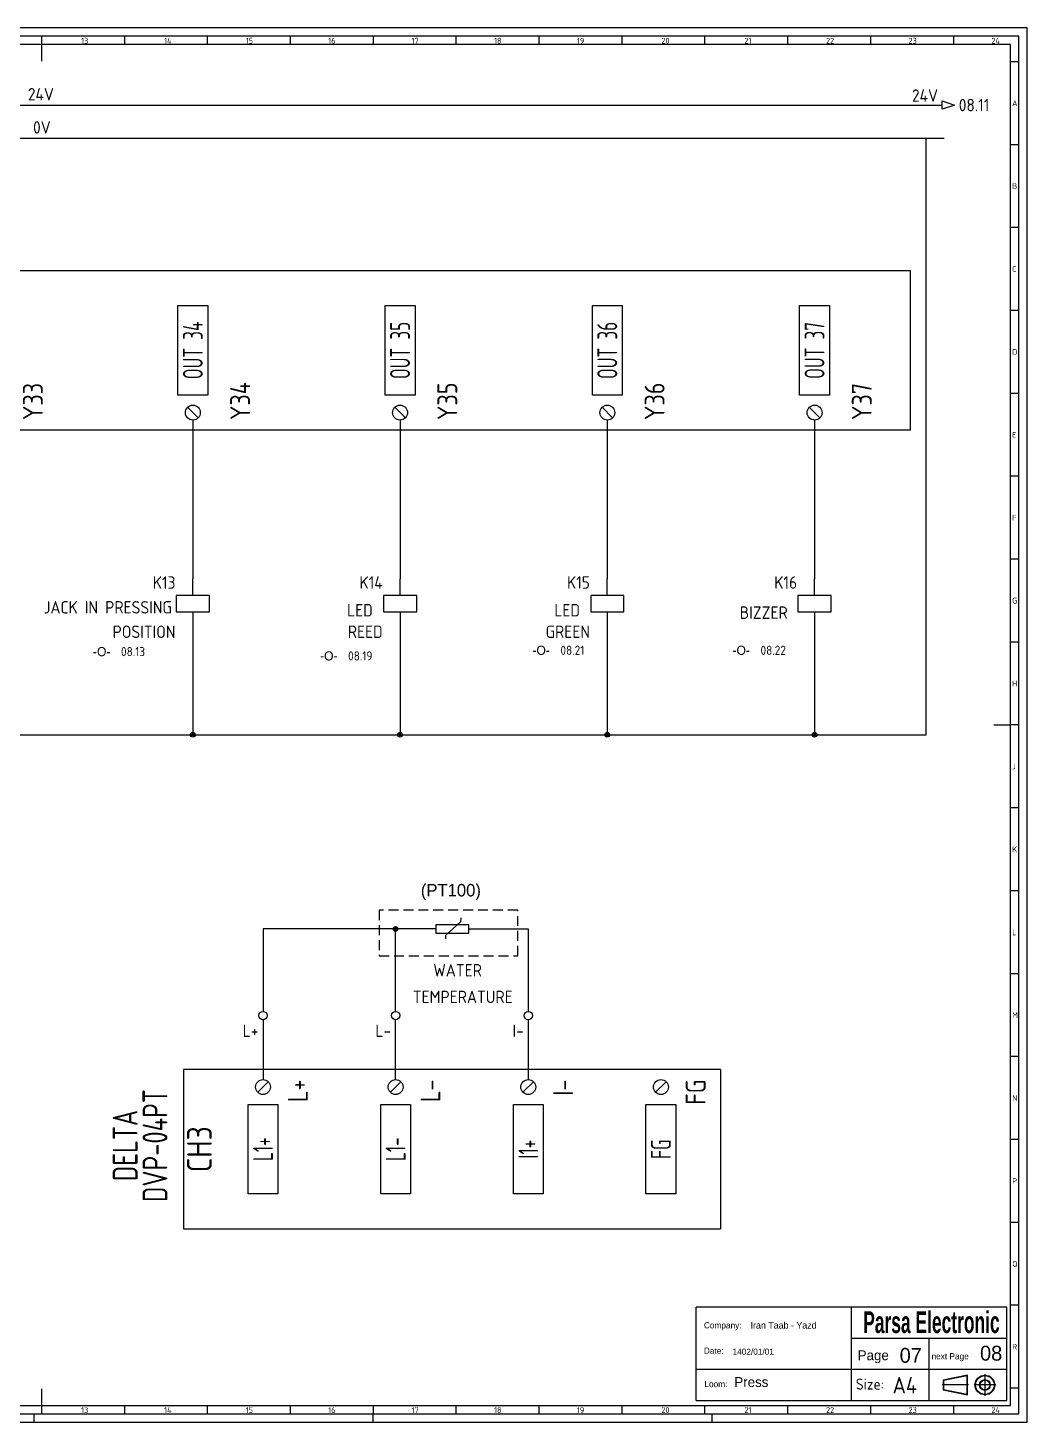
# Model space of a CAD drawing. Header units: millimetres. Extents: x 0 to 1189, y 5 to 846.
# Drawn here: x 586 to 1189, y 5 to 846 of the extents above; entities that cross this region are included whole.
import ezdxf
from ezdxf.enums import TextEntityAlignment as Align

# ---------------------------------------------------------------- set-up
doc = ezdxf.new("R2010")
doc.units = ezdxf.units.MM
doc.header["$LTSCALE"] = 12
doc.linetypes.add('DASHED', pattern=[0.75, 0.5, -0.25])
doc.linetypes.add('HIDDEN2', pattern=[0.1875, 0.125, -0.0625])
for name, color, linetype in [('035', 5, 'Continuous'), ('07', 7, 'Continuous'), ('DESC', 1, 'Continuous'), ('LOCBOX', 92, 'HIDDEN2'), ('MISC', 2, 'Continuous'), ('RED_2.5mm^2', 1, 'Continuous'), ('SYMS', 7, 'Continuous'), ('TAGS', 51, 'Continuous'), ('TERMS', 4, 'Continuous'), ('WIRENO', 70, 'Continuous'), ('WIREREF', 61, 'Continuous'), ('XREF', 7, 'Continuous')]:
    doc.layers.add(name, color=color, linetype=linetype)
doc.styles.add('AA', font='', dxfattribs={"height": 1})
doc.styles.add('ACISOTS', font='isocp.shx')
doc.styles.add('ISO Proportional', font='isocp.shx')
doc.styles.add('RAAD', font='swisscb.ttf', dxfattribs={"width": 0.7})
doc.styles.add('WD_IEC', font='ISOCP2.shx', dxfattribs={"width": 0.9, "height": 4})
doc.styles.get('AA').set_extended_font_data('Zar')

# ---------------------------------------------------------------- blocks, each defined once
blk = doc.blocks.new('IEC_border_a0')
at = {"layer": '035', "color": 0}
for p, q in [((1189, 841), (0, 841)), ((594.5, 836), (594.5, 831)), ((644.5, 836), (644.5, 831)), ((694.5, 836), (694.5, 831)), ((744.5, 836), (744.5, 831)), ((794.5, 836), (794.5, 831)), ((844.5, 836), (844.5, 831)), ((894.5, 836), (894.5, 831)), ((944.5, 836), (944.5, 831)), ((994.5, 836), (994.5, 831)), ((1044.5, 836), (1044.5, 831)), ((1094.5, 836), (1094.5, 831)), ((1144.5, 836), (1144.5, 831)), ((1189, 0), (1189, 841)), ((1183.97, 820.54), (1178.98, 820.54)), ((1183.97, 770.54), (1178.98, 770.54)), ((1183.97, 720.54), (1178.98, 720.54)), ((1183.97, 670.54), (1178.98, 670.54)), ((1183.97, 620.54), (1178.98, 620.54)), ((1183.98, 570.5), (1179, 570.5)), ((1183.98, 520.5), (1178.98, 520.5)), ((1183.98, 470.5), (1179, 470.5)), ((1183.98, 420.5), (1179, 420.5)), ((1183.98, 420.5), (1179, 420.5)), ((1183.98, 370.5), (1179, 370.5)), ((1183.98, 320.5), (1179, 320.5)), ((1184, 270.46), (1179.02, 270.46)), ((1184, 270.46), (1179.02, 270.46)), ((1184, 220.46), (1179.02, 220.46)), ((1184, 170.46), (1179.02, 170.46)), ((1184, 120.46), (1179.02, 120.46)), ((1184, 70.46), (1179.02, 70.46)), ((1184.02, 20.42), (1179.03, 20.42)), ((594.5, 10), (594.5, 5)), ((644.5, 10), (644.5, 5)), ((694.5, 10), (694.5, 5)), ((744.5, 10), (744.5, 5)), ((744.5, 10), (744.5, 5)), ((794.5, 10), (794.5, 5)), ((844.5, 10), (844.5, 5)), ((894.5, 10), (894.5, 5)), ((944.5, 10), (944.5, 5)), ((994.5, 10), (994.5, 5)), ((1044.5, 10), (1044.5, 5)), ((1094.5, 10), (1094.5, 5)), ((1144.5, 10), (1144.5, 5)), ((0, 0), (1189, 0)), ((590, 0), (590, 5)), ((794.5, 0), (794.5, 5)), ((999, 0), (999, 5))]:
    blk.add_line(p, q, dxfattribs=at)
blk.add_lwpolyline([(10, 10), (1179, 10), (1179, 831), (10, 831)], close=True, dxfattribs=at)
at = {"layer": '07', "color": 0}
for p, q in [((594.5, 831), (594.5, 821)), ((1169, 420.5), (1179, 420.5)), ((594.5, 20), (594.5, 10))]:
    blk.add_line(p, q, dxfattribs=at)
blk.add_lwpolyline([(5, 5), (1184, 5), (1184, 836), (5, 836)], close=True, dxfattribs=at)
at = {"layer": '035', "color": 0, "style": 'ISO Proportional'}
for s, p in [('13', (618.42, 831.5)), ('14', (668.46, 831.5)), ('15', (717.72, 831.5)), ('16', (767.49, 831.5)), ('17', (817.72, 831.5)), ('18', (867.49, 831.5)), ('19', (917.49, 831.5)), ('20', (968.42, 831.5)), ('21', (1018.46, 831.5)), ('22', (1067.72, 831.5)), ('23', (1117.49, 831.5)), ('24', (1167.49, 831.5)), ('A', (1179.98, 793.79)), ('B', (1179.98, 743.79)), ('C', (1179.98, 693.79)), ('D', (1179.98, 643.79)), ('E', (1180, 593.75)), ('F', (1180, 543.75)), ('G', (1180, 493.75)), ('H', (1180, 443.75)), ('J', (1180, 393.75)), ('K', (1180, 343.75)), ('L', (1180.02, 293.72)), ('M', (1180.02, 243.72)), ('N', (1180.02, 193.72)), ('P', (1180.02, 143.72)), ('Q', (1180.02, 93.72)), ('R', (1180.03, 43.68)), ('13', (618.42, 5.5)), ('14', (668.46, 5.5)), ('15', (717.72, 5.5)), ('16', (767.49, 5.5)), ('17', (817.72, 5.5)), ('18', (867.49, 5.5)), ('19', (917.49, 5.5)), ('20', (968.42, 5.5)), ('21', (1018.46, 5.5)), ('22', (1067.72, 5.5)), ('23', (1117.49, 5.5)), ('24', (1167.49, 5.5))]:
    blk.add_text(s, height=3.5, dxfattribs=at).set_placement(p)
blk = doc.blocks.new('PLCIO_2F11')
at = {"layer": 'SYMS'}
for p, q in [((-48, 48), (-48, -48)), ((1007.91, 48), (-48, 48)), ((1007.91, -48), (1007.91, 48)), ((-3.18, 34.32), (3.18, 40.68)), ((66, -27), (66, 27)), ((66, 27), (84, 27)), ((84, 27), (84, -27)), ((191, -27), (191, 27)), ((191, 27), (209, 27)), ((209, 27), (209, -27)), ((316, -27), (316, 27)), ((316, 27), (334, 27)), ((334, 27), (334, -27)), ((441, -27), (441, 27)), ((441, 27), (459, 27)), ((459, 27), (459, -27)), ((566, -27), (566, 27)), ((566, 27), (584, 27)), ((584, 27), (584, -27)), ((691, -27), (691, 27)), ((691, 27), (709, 27)), ((709, 27), (709, -27)), ((816, -27), (816, 27)), ((816, 27), (834, 27)), ((834, 27), (834, -27)), ((941, -27), (941, 27)), ((941, 27), (959, 27)), ((959, 27), (959, -27)), ((84, -27), (66, -27)), ((209, -27), (191, -27)), ((334, -27), (316, -27)), ((459, -27), (441, -27)), ((584, -27), (566, -27)), ((709, -27), (691, -27)), ((834, -27), (816, -27)), ((959, -27), (941, -27)), ((71.82, -34.32), (78.18, -40.68)), ((196.82, -34.32), (203.18, -40.68)), ((321.82, -34.32), (328.18, -40.68)), ((446.82, -34.32), (453.18, -40.68)), ((571.82, -34.32), (578.18, -40.68)), ((696.82, -34.32), (703.18, -40.68)), ((821.82, -34.32), (828.18, -40.68)), ((946.82, -34.32), (953.18, -40.68)), ((-48, -48), (1007.91, -48))]:
    blk.add_line(p, q, dxfattribs=at)
for centre in [(0, 37.5), (75, -37.5), (200, -37.5), (325, -37.5), (450, -37.5), (575, -37.5), (700, -37.5), (825, -37.5), (950, -37.5)]:
    blk.add_circle(centre, 4.5, dxfattribs=at)
at = {"layer": 'SYMS', "style": 'WD_IEC', "width": 0.9}
for tag, p in [('TERMDESC01', (6, 60)), ('TERM02', (97.5, -42)), ('TERM03', (222.5, -42)), ('TERM04', (347.5, -42)), ('TERM05', (472.5, -42)), ('TERM06', (597.5, -42)), ('TERM07', (722.5, -42)), ('TERM08', (847.5, -42)), ('TERM09', (972.5, -42))]:
    blk.add_attdef(tag, text='', height=12, rotation=90, dxfattribs=at).set_placement(p, align=Align.TOP_LEFT)
for tag, p in [('DESCA02', (66, 66)), ('DESCB02', (84, 66)), ('DESCC02', (102, 66)), ('DESCD02', (120, 66)), ('DESCE02', (138, 66)), ('DESCA03', (191, 66)), ('DESCB03', (209, 66)), ('DESCC03', (227, 66)), ('DESCD03', (245, 66)), ('DESCE03', (263, 66)), ('DESCA04', (316, 66)), ('DESCB04', (334, 66)), ('DESCC04', (352, 66)), ('DESCD04', (370, 66)), ('DESCE04', (388, 66)), ('DESCA05', (441, 66)), ('DESCB05', (459, 66)), ('DESCC05', (477, 66)), ('DESCD05', (495, 66)), ('DESCE05', (513, 66)), ('DESCA06', (566, 66)), ('DESCB06', (584, 66)), ('DESCC06', (602, 66)), ('DESCD06', (620, 66)), ('DESCE06', (638, 66)), ('DESCA07', (691, 66)), ('DESCB07', (709, 66)), ('DESCC07', (727, 66)), ('DESCD07', (745, 66)), ('DESCE07', (763, 66)), ('DESCA08', (816, 66)), ('DESCB08', (834, 66)), ('DESCC08', (852, 66)), ('DESCD08', (870, 66)), ('DESCE08', (888, 66)), ('DESCA09', (941, 66)), ('DESCB09', (959, 66)), ('DESCC09', (977, 66)), ('DESCD09', (995, 66)), ('DESCE09', (1013, 66))]:
    blk.add_attdef(tag, p, '', height=15, rotation=90, dxfattribs=at)
at = {"layer": 'SYMS', "style": 'WD_IEC', "width": 0.9, "flags": 1}
for tag, p in [('X2TERM01', (0, 42)), ('X8TERM02', (75, -42)), ('X8TERM03', (200, -42)), ('X8TERM04', (325, -42)), ('X8TERM05', (450, -42)), ('X8TERM06', (575, -42)), ('X8TERM07', (700, -42)), ('X8TERM08', (825, -42)), ('X8TERM09', (950, -42))]:
    blk.add_attdef(tag, text='', height=1.92, rotation=90, dxfattribs=at).set_placement(p, align=Align.RIGHT)
at = {"layer": 'SYMS', "style": 'WD_IEC', "width": 0.9}
for tag, p in [('TERM01', (12, 42)), ('TERMDESC02', (81, -60)), ('TERMDESC03', (206, -60)), ('TERMDESC04', (331, -60)), ('TERMDESC05', (456, -60)), ('TERMDESC06', (581, -60)), ('TERMDESC07', (706, -60)), ('TERMDESC08', (831, -60)), ('TERMDESC09', (956, -60))]:
    blk.add_attdef(tag, text='', height=12, rotation=90, dxfattribs=at).set_placement(p, align=Align.TOP_RIGHT)
at = {"layer": 'SYMS', "style": 'WD_IEC'}
for tag, width, p in [('LINE1', 0.9, (-87, 0)), ('LINE2', 0.9, (-69, 0)), ('DESC', 0.9, (-50.84, 0)), ('INST', 0.8, (-159, 0)), ('LOC', 0.8, (-141, 0)), ('MFG', 0.8, (-123, 0)), ('CAT', 0.8, (-105, 0)), ('TAG', 0.7, (-30.87, 0))]:
    blk.add_attdef(tag, text='', height=15, rotation=90, dxfattribs=dict(at, width=width)).set_placement(p, align=Align.CENTER)
at = {"layer": 'SYMS', "style": 'WD_IEC', "width": 0.7}
for tag, p in [('TAGA02', (75, 0)), ('TAGA03', (200, 0)), ('TAGA04', (325, 0)), ('TAGA05', (450, 0)), ('TAGA06', (575, 0)), ('TAGA07', (700, 0)), ('TAGA08', (825, 0)), ('TAGA09', (950, 0))]:
    blk.add_attdef(tag, text='', height=12, rotation=90, dxfattribs=at).set_placement(p, align=Align.MIDDLE_CENTER)
at = {"layer": 'SYMS', "linetype": 'Continuous', "style": 'WD_IEC', "width": 0.9, "flags": 9}
blk.add_attdef('ASSYCODE', text='', height=1.92, rotation=90, dxfattribs=at).set_placement((-102.85, -22.08), align=Align.CENTER)
blk = doc.blocks.new('WDDOT')
for radius in [0.72, 0.449, 0.223]:
    blk.add_circle((0, 0), radius)
blk = doc.blocks.new('VCR1')
for p, q in [((0, 2.5), (0, 7.5)), ((0, -2.5), (0, -7.5))]:
    blk.add_line(p, q)
blk.add_lwpolyline([(-5, 2.5), (-5, -2.5), (5, -2.5), (5, 2.5)], close=True)
at = {"style": 'WD_IEC'}
for tag, p in [('INST', (-5.25, 11.5)), ('LOC', (-5.25, 8)), ('TAG1', (-5.25, 4.5)), ('DESC2', (-5.25, -10.35)), ('DESC1', (-5.25, -6.85)), ('DESC3', (-5.25, -13.85))]:
    blk.add_attdef(tag, text='', height=2.5, dxfattribs=at).set_placement(p, align=Align.RIGHT)
blk.add_attdef('TERM01', text='', height=2, rotation=90, dxfattribs=at).set_placement((-1, 7.5), align=Align.RIGHT)
at = {"style": 'WD_IEC', "flags": 1}
for tag, p, height in [('X2TERM01', (0, 7.5), 0.32), ('X4LINK', (-5, 0), 0.32), ('X1LINK', (5, 0), 0.32), ('ASSYCODE', (1, -4), 1), ('X8TERM02', (0, -7.5), 0.32), ('FAMILY', (1, -5.5), 1), ('CATDESC', (1, -7), 1)]:
    blk.add_attdef(tag, p, '', height=height, dxfattribs=at)
at = {"style": 'WD_IEC', "flags": 9}
for tag, p in [('MFG', (-6, 1)), ('CAT', (-6, -1.5))]:
    blk.add_attdef(tag, text='', height=1.5, dxfattribs=at).set_placement(p, align=Align.RIGHT)
at = {"style": 'WD_IEC'}
blk.add_attdef('TERM02', (-1, -7.5), '', height=2, rotation=90, dxfattribs=at)
at = {"lineweight": 9, "style": 'WD_IEC'}
for tag, p in [('NO', (-5.5, -16.5)), ('NC', (-5.5, -20))]:
    blk.add_attdef(tag, text='', height=2.5, dxfattribs=at).set_placement(p, align=Align.TOP_RIGHT)
for tag, p in [('XREFNO', (-4, -16.5)), ('XREFNC', (-4, -20))]:
    blk.add_attdef(tag, text='', height=2.5, dxfattribs=at).set_placement(p, align=Align.TOP_LEFT)
blk = doc.blocks.new('WD_WNH')
at = {"linetype": 'Continuous', "style": 'WD_IEC', "width": 0.8}
blk.add_attdef('WIRENO', text='', height=2.5, dxfattribs=at).set_placement((0, 0.75), align=Align.CENTER)
at = {"style": 'WD_IEC', "flags": 1}
for tag, p in [('W08USER', (0, 0.375)), ('W04USER', (0, 0.875)), ('W05USER', (0, 0.75)), ('W09USER', (0, 0.25)), ('W03USER', (0, 1)), ('W06USER', (0, 0.625)), ('W07USER', (0, 0.5)), ('W02USER', (0, 1.125)), ('W01USER', (0, 1.25)), ('W10USER', (0, 0.125))]:
    blk.add_attdef(tag, text='', height=0.08, dxfattribs=at).set_placement(p, align=Align.CENTER)
blk = doc.blocks.new('PLCIO_6325')
blk.add_line((276, 48), (276, -48))
at = {"layer": 'SYMS'}
for p, q in [((-48, 48), (-48, -48)), ((276, 48), (-48, 48)), ((-3.18, 34.32), (3.18, 40.68)), ((76.82, 34.32), (83.18, 40.68)), ((156.82, 34.32), (163.18, 40.68)), ((236.82, 34.32), (243.18, 40.68)), ((-9, -27), (-9, 27)), ((-9, 27), (9, 27)), ((9, 27), (9, -27)), ((71, -27), (71, 27)), ((71, 27), (89, 27)), ((89, 27), (89, -27)), ((151, -27), (151, 27)), ((151, 27), (169, 27)), ((169, 27), (169, -27)), ((231, -27), (231, 27)), ((231, 27), (249, 27)), ((249, 27), (249, -27)), ((9, -27), (-9, -27)), ((89, -27), (71, -27)), ((169, -27), (151, -27)), ((249, -27), (231, -27)), ((-48, -48), (276, -48))]:
    blk.add_line(p, q, dxfattribs=at)
for centre in [(0, 37.5), (80, 37.5), (160, 37.5), (240, 37.5)]:
    blk.add_circle(centre, 4.5, dxfattribs=at)
at = {"layer": 'SYMS', "style": 'WD_IEC', "width": 0.9}
for tag, p in [('TERMDESC02', (86.25, 60)), ('TERMDESC03', (166.25, 60)), ('TERMDESC04', (246.25, 60)), ('TERMDESC01', (6.25, 60))]:
    blk.add_attdef(tag, text='', height=12, rotation=90, dxfattribs=at).set_placement(p, align=Align.TOP_LEFT)
at = {"layer": 'SYMS', "style": 'WD_IEC', "width": 0.9, "flags": 1}
for tag, p in [('X2TERM01', (0, 42)), ('X2TERM02', (80, 42)), ('X2TERM03', (160, 42)), ('X2TERM04', (240, 42))]:
    blk.add_attdef(tag, text='', height=1.92, rotation=90, dxfattribs=at).set_placement(p, align=Align.RIGHT)
at = {"layer": 'SYMS', "style": 'WD_IEC', "width": 0.9}
for tag, p in [('TERM01', (15, 42)), ('TERM02', (95, 42)), ('TERM03', (175, 42)), ('TERM04', (255, 42))]:
    blk.add_attdef(tag, text='', height=12, rotation=90, dxfattribs=at).set_placement(p, align=Align.TOP_RIGHT)
at = {"layer": 'SYMS', "style": 'WD_IEC'}
for tag, width, p in [('LINE1', 0.9, (-87, 0)), ('LINE2', 0.9, (-69, 0)), ('DESC', 0.9, (-50.84, 0)), ('INST', 0.8, (-159, 0)), ('LOC', 0.8, (-141, 0)), ('MFG', 0.8, (-123, 0)), ('CAT', 0.8, (-105, 0)), ('TAG', 0.9, (-30.87, 0))]:
    blk.add_attdef(tag, text='', height=15, rotation=90, dxfattribs=dict(at, width=width)).set_placement(p, align=Align.CENTER)
at = {"layer": 'SYMS', "style": 'WD_IEC', "width": 0.7}
for tag, p in [('TAGA02', (80, 0)), ('TAGA03', (160, 0)), ('TAGA04', (240, 0)), ('TAGA01', (0, 0))]:
    blk.add_attdef(tag, text='', height=12, rotation=90, dxfattribs=at).set_placement(p, align=Align.MIDDLE_CENTER)
at = {"layer": 'SYMS', "linetype": 'Continuous', "style": 'WD_IEC', "width": 0.9, "flags": 9}
blk.add_attdef('ASSYCODE', text='', height=1.92, rotation=90, dxfattribs=at).set_placement((-102.85, -22.08), align=Align.CENTER)
at = {"layer": 'SYMS', "style": 'WD_IEC', "width": 0.9}
for tag, p in [('DESCA01', (-9, -111)), ('DESCB01', (9, -111)), ('DESCC01', (27, -111)), ('DESCD01', (45, -111)), ('DESCE01', (63, -111)), ('DESCA02', (71, -111)), ('DESCB02', (89, -111)), ('DESCC02', (107, -111)), ('DESCD02', (125, -111)), ('DESCE02', (143, -111)), ('DESCA03', (151, -111)), ('DESCB03', (169, -111)), ('DESCC03', (187, -111)), ('DESCD03', (205, -111)), ('DESCE03', (223, -111)), ('DESCA04', (231, -111)), ('DESCB04', (249, -111)), ('DESCC04', (267, -111)), ('DESCD04', (285, -111)), ('DESCE04', (303, -111))]:
    blk.add_attdef(tag, text='', height=15, rotation=90, dxfattribs=at).set_placement(p, align=Align.RIGHT)
blk = doc.blocks.new('HRE1B')
for p, q in [((-5, 0), (-10, 0)), ((2.49, 2.08), (-2.04, -2.04)), ((2.52, 3.3), (2.49, 2.08)), ((5, 0), (10, 0)), ((-2.04, -2.04), (-2.04, -3.01))]:
    blk.add_line(p, q)
blk.add_lwpolyline([(-5, -1.25), (5, -1.25), (5, 1.25), (-5, 1.25)], close=True)
at = {"style": 'WD_IEC'}
for tag, p in [('INST', (-7.5, 11.12)), ('LOC', (-7.5, 7.62)), ('TAG1', (-7.5, 4.12)), ('DESC2', (-7.5, -10.75)), ('DESC1', (-7.5, -7.25)), ('DESC3', (-7.5, -14.25))]:
    blk.add_attdef(tag, text='', height=2.5, dxfattribs=at).set_placement(p, align=Align.RIGHT)
for tag, p, height, flags in [('MFG', (7.42, 12.12), 1.5, 9), ('CAT', (7.42, 9.62), 1.5, 9), ('X4TERM01', (-10, 0), 0.32, 1), ('TERM01', (-10, 1), 2, 8), ('X1TERM02', (10, 0), 0.32, 1), ('ASSYCODE', (6, -2.75), 1, 1), ('FAMILY', (6, -4.25), 1, 1), ('CATDESC', (6, -5.75), 1, 1)]:
    blk.add_attdef(tag, p, '', height=height, dxfattribs=dict(at, flags=flags))
blk.add_attdef('RATING1', (-2.58, 4.12), '', height=2.5, dxfattribs=at)
at = {"style": 'WD_IEC', "flags": 8}
blk.add_attdef('TERM02', text='', height=2, dxfattribs=at).set_placement((10, 1), align=Align.RIGHT)
blk = doc.blocks.new('VT0002')
blk.add_circle((0, 0), 1.25)
at = {"style": 'WD_IEC'}
for tag, p in [('INST', (-2.25, 6.5)), ('LOC', (-2.25, 3.5)), ('DESC1', (-2.25, -6.25)), ('DESC2', (-2.25, -9.25)), ('DESC3', (-2.25, -12.25))]:
    blk.add_attdef(tag, text='', height=2.5, dxfattribs=at).set_placement(p, align=Align.RIGHT)
at = {"style": 'WD_IEC', "flags": 1}
for tag, p, height in [('ASSYCODE', (2.75, 10.75), 1), ('CATDESC', (2.75, 9.25), 1), ('MFG', (2.75, 7.25), 1.5), ('CAT', (2.75, 4.75), 1.5), ('X4PIN01', (-1.25, 1), 0.25), ('X4TERM01', (-1.25, 0), 0.25), ('X4TERMDESC01', (-1.25, 0.5), 0.4), ('STRIPSEQ', (0, 0), 0.025), ('X2PIN01', (0, 2.25), 0.25), ('X2TERM01', (0, 1.25), 0.25), ('X8PIN01', (0, -0.25), 0.25), ('X2TERMDESC01', (0, 1.75), 0.4), ('X1PIN01', (1.25, 1), 0.25), ('X1TERM01', (1.25, 0), 0.25), ('X1TERMDESC01', (1.25, 0.5), 0.4), ('LINKTERM', (0, -0.04), 0.025), ('X8TERM01', (0, -1.25), 0.25), ('X8TERMDESC01', (0, -0.75), 0.4)]:
    blk.add_attdef(tag, p, '', height=height, dxfattribs=at)
at = {"style": 'WD_IEC', "flags": 8}
for tag, height, p in [('TAGSTRIP', 2.5, (-2.25, 0.5)), ('TERM01', 2, (-2.25, -3.25))]:
    blk.add_attdef(tag, text='', height=height, dxfattribs=at).set_placement(p, align=Align.RIGHT)
blk = doc.blocks.new('HA1S1')
blk.add_lwpolyline([(0, 1.25), (3.75, 0), (0, -1.25)], close=True)
at = {"style": 'WD_IEC'}
for tag, height, flags, p in [('WIRENO', 2.5, 8, (-1.25, 1)), ('SIGCODE', 1, 1, (5, 1.8))]:
    blk.add_attdef(tag, text='', height=height, dxfattribs=dict(at, flags=flags)).set_placement(p, align=Align.RIGHT)
at = {"style": 'WD_IEC', "flags": 1}
blk.add_attdef('X4TERM01', (0, 0), '', height=0.32, dxfattribs=at)
at = {"style": 'WD_IEC'}
blk.add_attdef('XREF', text='', height=2.5, dxfattribs=at).set_placement((5, 0), align=Align.MIDDLE_LEFT)
blk.add_attdef('DESC1', text='', height=2.5, dxfattribs=at).set_placement((-1.25, -1), align=Align.TOP_RIGHT)

msp = doc.modelspace()

# ---------------------------------------------------------------- linework, layer by layer
for p, q in [((1176.78, 74.19), (989.33, 74.19)), ((989.33, 17.95), (989.33, 74.19)), ((1083.06, 17.95), (1083.06, 74.19)), ((1176.78, 17.95), (1176.78, 74.19)), ((1176.78, 55.44), (1083.06, 55.44)), ((1129.92, 36.7), (1129.92, 55.44)), ((1176.78, 36.7), (989.33, 36.7)), ((1129.92, 17.95), (1129.92, 36.7)), ((1163.54, 33.85), (1163.54, 20.8)), ((1153.72, 27.33), (1137.7, 27.33)), ((1153.13, 33.26), (1138.29, 30.29)), ((1138.29, 30.29), (1138.29, 24.36)), ((1152.83, 32.9), (1138.59, 30.05)), ((1138.59, 30.05), (1138.59, 24.6)), ((1152.83, 21.75), (1152.83, 32.9)), ((1153.13, 21.39), (1153.13, 33.26)), ((1170.07, 27.33), (1157.01, 27.33)), ((989.33, 17.99), (1176.79, 17.99)), ((989.33, 17.95), (1176.78, 17.95)), ((1138.29, 24.36), (1153.13, 21.39)), ((1138.59, 24.6), (1152.83, 21.75))]:
    msp.add_line(p, q)
for radius in [5.94, 5.64, 3.26, 2.97]:
    msp.add_circle((1163.54, 27.33), radius)
at = {"layer": 'LOCBOX', "color": 0, "linetype": 'DASHED'}
msp.add_lwpolyline([(881.82, 313.71), (798.14, 313.71), (798.14, 286.2), (881.82, 286.2)], close=True, dxfattribs=at)
at = {"layer": 'RED_2.5mm^2', "color": 0}
for p, q in [((50.27, 799.38), (1137.78, 799.38)), ((50.27, 779.38), (1139.03, 779.38)), ((1128.1, 419.57), (1128.1, 779.38)), ((685.8, 609.39), (685.8, 513.63)), ((810.8, 609.39), (810.8, 513.63)), ((935.8, 609.39), (935.8, 513.63)), ((1060.8, 609.39), (1060.8, 513.63)), ((685.8, 483.63), (685.8, 419.57)), ((810.8, 483.63), (810.8, 419.57)), ((935.8, 483.63), (935.8, 419.57)), ((1060.8, 483.63), (1060.8, 419.57)), ((185.8, 419.57), (1128.1, 419.57)), ((822.34, 302.46), (728.11, 302.46)), ((728.11, 302.46), (728.11, 252.69)), ((808.11, 252.69), (808.11, 302.46)), ((862.34, 302.46), (888.11, 302.46)), ((888.11, 302.46), (888.11, 252.69)), ((728.11, 247.69), (728.11, 211.56)), ((808.11, 211.56), (808.11, 247.69)), ((888.11, 247.69), (888.11, 211.56))]:
    msp.add_line(p, q, dxfattribs=at)

# ---------------------------------------------------------------- block references
msp.add_blockref('IEC_border_a0', (0, 4.94))
at = {"layer": 'SYMS'}
ref = msp.add_blockref('HA1S1', (1137.78, 799.38), dxfattribs=dict(at, xscale=2, yscale=2, zscale=2))
ref.add_attrib('XREF', '08.11', dxfattribs={"layer": 'XREF', "height": 7.5, "style": 'WD_IEC'}).set_placement((1147.78, 799.38), align=Align.MIDDLE_LEFT)
ref.add_attrib('WIRENO', '24V', dxfattribs={"layer": 'WIREREF', "height": 7.5, "style": 'WD_IEC', "flags": 8}).set_placement((1135.28, 801.38), align=Align.RIGHT)
at = {"layer": 'SYMS', "color": 0}
ref = msp.add_blockref('PLCIO_2F11', (110.8, 651.39), dxfattribs=at)
ref.add_attrib('TERM01', 'C0', dxfattribs={"layer": 'TERMS', "height": 12, "rotation": 90, "style": 'WD_IEC', "width": 0.9}).set_placement((122.8, 693.39), align=Align.TOP_RIGHT)
ref.add_attrib('TAG', 'OUT POT', dxfattribs={"layer": 'TAGS', "height": 15, "rotation": 90, "style": 'WD_IEC', "width": 0.7}).set_placement((79.93, 651.39), align=Align.CENTER)
ref.add_attrib('CAT', '16SP-2', dxfattribs={"layer": 'MISC', "height": 15, "rotation": 90, "style": 'WD_IEC', "width": 0.8}).set_placement((50.14, 652.16), align=Align.CENTER)
ref.add_attrib('MFG', 'DELTA DVP', dxfattribs={"layer": 'MISC', "height": 15, "rotation": 90, "style": 'WD_IEC', "width": 0.8}).set_placement((32.14, 652.16), align=Align.CENTER)
ref.add_attrib('TERM02', 'Y30', dxfattribs={"layer": 'TERMS', "height": 12, "rotation": 90, "style": 'WD_IEC', "width": 0.9}).set_placement((208.3, 609.39), align=Align.TOP_LEFT)
ref.add_attrib('TAGA02', 'OUT 30', dxfattribs={"layer": 'TAGS', "height": 12, "rotation": 90, "style": 'WD_IEC', "width": 0.7}).set_placement((185.8, 651.39), align=Align.MIDDLE_CENTER)
ref.add_attrib('TERM03', 'Y31', dxfattribs={"layer": 'TERMS', "height": 12, "rotation": 90, "style": 'WD_IEC', "width": 0.9}).set_placement((333.3, 609.39), align=Align.TOP_LEFT)
ref.add_attrib('TAGA03', 'OUT 31', dxfattribs={"layer": 'TAGS', "height": 12, "rotation": 90, "style": 'WD_IEC', "width": 0.7}).set_placement((310.8, 651.39), align=Align.MIDDLE_CENTER)
ref.add_attrib('TERM04', 'Y32', dxfattribs={"layer": 'TERMS', "height": 12, "rotation": 90, "style": 'WD_IEC', "width": 0.9}).set_placement((458.3, 609.39), align=Align.TOP_LEFT)
ref.add_attrib('TAGA04', 'OUT 32', dxfattribs={"layer": 'TAGS', "height": 12, "rotation": 90, "style": 'WD_IEC', "width": 0.7}).set_placement((435.8, 651.39), align=Align.MIDDLE_CENTER)
ref.add_attrib('TERM05', 'Y33', dxfattribs={"layer": 'TERMS', "height": 12, "rotation": 90, "style": 'WD_IEC', "width": 0.9}).set_placement((583.3, 609.39), align=Align.TOP_LEFT)
ref.add_attrib('TAGA05', 'OUT 33', dxfattribs={"layer": 'TAGS', "height": 12, "rotation": 90, "style": 'WD_IEC', "width": 0.7}).set_placement((560.8, 651.39), align=Align.MIDDLE_CENTER)
ref.add_attrib('TERM06', 'Y34', dxfattribs={"layer": 'TERMS', "height": 12, "rotation": 90, "style": 'WD_IEC', "width": 0.9}).set_placement((708.3, 609.39), align=Align.TOP_LEFT)
ref.add_attrib('TAGA06', 'OUT 34', dxfattribs={"layer": 'TAGS', "height": 12, "rotation": 90, "style": 'WD_IEC', "width": 0.7}).set_placement((685.8, 651.39), align=Align.MIDDLE_CENTER)
ref.add_attrib('TERM07', 'Y35', dxfattribs={"layer": 'TERMS', "height": 12, "rotation": 90, "style": 'WD_IEC', "width": 0.9}).set_placement((833.3, 609.39), align=Align.TOP_LEFT)
ref.add_attrib('TAGA07', 'OUT 35', dxfattribs={"layer": 'TAGS', "height": 12, "rotation": 90, "style": 'WD_IEC', "width": 0.7}).set_placement((810.8, 651.39), align=Align.MIDDLE_CENTER)
ref.add_attrib('TERM08', 'Y36', dxfattribs={"layer": 'TERMS', "height": 12, "rotation": 90, "style": 'WD_IEC', "width": 0.9}).set_placement((958.3, 609.39), align=Align.TOP_LEFT)
ref.add_attrib('TAGA08', 'OUT 36', dxfattribs={"layer": 'TAGS', "height": 12, "rotation": 90, "style": 'WD_IEC', "width": 0.7}).set_placement((935.8, 651.39), align=Align.MIDDLE_CENTER)
ref.add_attrib('TERM09', 'Y37', dxfattribs={"layer": 'TERMS', "height": 12, "rotation": 90, "style": 'WD_IEC', "width": 0.9}).set_placement((1083.3, 609.39), align=Align.TOP_LEFT)
ref.add_attrib('TAGA09', 'OUT 37', dxfattribs={"layer": 'TAGS', "height": 12, "rotation": 90, "style": 'WD_IEC', "width": 0.7}).set_placement((1060.8, 651.39), align=Align.MIDDLE_CENTER)
ref = msp.add_blockref('VCR1', (685.8, 498.63), dxfattribs=dict(at, xscale=2, yscale=2, zscale=2))
ref.add_attrib('DESC2', 'POSITION', dxfattribs={"layer": 'DESC', "height": 7.5, "style": 'WD_IEC'}).set_placement((675.3, 477.93), align=Align.RIGHT)
ref.add_attrib('DESC1', 'JACK IN PRESSING', dxfattribs={"layer": 'DESC', "height": 7.5, "style": 'WD_IEC'}).set_placement((673.18, 492.67), align=Align.RIGHT)
ref.add_attrib('TAG1', 'K13', dxfattribs={"layer": 'TAGS', "height": 7.5, "style": 'WD_IEC'}).set_placement((675.3, 507.63), align=Align.RIGHT)
ref = msp.add_blockref('VCR1', (810.8, 498.63), dxfattribs=dict(at, xscale=2, yscale=2, zscale=2))
ref.add_attrib('DESC2', 'REED', dxfattribs={"layer": 'DESC', "height": 7.5, "style": 'WD_IEC'}).set_placement((800.3, 477.93), align=Align.RIGHT)
ref.add_attrib('DESC1', 'LED', dxfattribs={"layer": 'DESC', "height": 7.5, "style": 'WD_IEC'}).set_placement((794.33, 490.89), align=Align.RIGHT)
ref.add_attrib('TAG1', 'K14', dxfattribs={"layer": 'TAGS', "height": 7.5, "style": 'WD_IEC'}).set_placement((800.3, 507.63), align=Align.RIGHT)
ref = msp.add_blockref('VCR1', (935.8, 498.63), dxfattribs=dict(at, xscale=2, yscale=2, zscale=2))
ref.add_attrib('DESC2', 'GREEN', dxfattribs={"layer": 'DESC', "height": 7.5, "style": 'WD_IEC'}).set_placement((925.3, 477.93), align=Align.RIGHT)
ref.add_attrib('DESC1', 'LED', dxfattribs={"layer": 'DESC', "height": 7.5, "style": 'WD_IEC'}).set_placement((919.33, 490.89), align=Align.RIGHT)
ref.add_attrib('TAG1', 'K15', dxfattribs={"layer": 'TAGS', "height": 7.5, "style": 'WD_IEC'}).set_placement((925.3, 507.63), align=Align.RIGHT)
ref = msp.add_blockref('VCR1', (1060.8, 498.63), dxfattribs=dict(at, xscale=2, yscale=2, zscale=2))
ref.add_attrib('DESC1', 'BIZZER', dxfattribs={"layer": 'DESC', "height": 7.5, "style": 'WD_IEC'}).set_placement((1044.61, 489.47), align=Align.RIGHT)
ref.add_attrib('TAG1', 'K16', dxfattribs={"layer": 'TAGS', "height": 7.5, "style": 'WD_IEC'}).set_placement((1050.3, 507.63), align=Align.RIGHT)
at = {"layer": 'SYMS', "color": 0, "xscale": 2, "yscale": 2, "zscale": 2}
for p in [(685.8, 419.57), (808.11, 302.46)]:
    msp.add_blockref('WDDOT', p, dxfattribs=at)
at = {"layer": 'SYMS', "xscale": 2, "yscale": 2, "zscale": 2}
for p in [(810.8, 419.57), (935.8, 419.57), (1060.8, 419.57)]:
    msp.add_blockref('WDDOT', p, dxfattribs=at)
at = {"layer": 'SYMS', "color": 0}
ref = msp.add_blockref('HRE1B', (842.34, 302.46), dxfattribs=dict(at, xscale=2, yscale=2, zscale=2))
ref.add_attrib('DESC2', 'TEMPERATURE', dxfattribs={"layer": 'DESC', "height": 7.5, "style": 'WD_IEC'}).set_placement((878.69, 257.68), align=Align.RIGHT)
ref.add_attrib('DESC1', 'WATER', dxfattribs={"layer": 'DESC', "height": 7.5, "style": 'WD_IEC'}).set_placement((860.13, 273.72), align=Align.RIGHT)
ref = msp.add_blockref('VT0002', (728.11, 250.19), dxfattribs=dict(at, xscale=2, yscale=2, zscale=2))
ref.add_attrib('TERM01', 'L+', dxfattribs={"layer": 'TERMS', "height": 7.5, "style": 'WD_IEC', "flags": 8}).set_placement((725.36, 237.28), align=Align.RIGHT)
ref = msp.add_blockref('VT0002', (808.11, 250.19), dxfattribs=dict(at, xscale=2, yscale=2, zscale=2))
ref.add_attrib('TERM01', 'L-', dxfattribs={"layer": 'TERMS', "height": 7.5, "style": 'WD_IEC', "flags": 8}).set_placement((805.36, 237.28), align=Align.RIGHT)
ref = msp.add_blockref('VT0002', (888.11, 250.19), dxfattribs=dict(at, xscale=2, yscale=2, zscale=2))
ref.add_attrib('TERM01', 'I-', dxfattribs={"layer": 'TERMS', "height": 7.5, "style": 'WD_IEC', "flags": 8}).set_placement((885.36, 237.28), align=Align.RIGHT)
ref = msp.add_blockref('PLCIO_6325', (728.11, 169.56), dxfattribs=at)
ref.add_attrib('TERM01', 'L+', dxfattribs={"layer": 'TERMS', "height": 12, "rotation": 90, "style": 'WD_IEC', "width": 0.9}).set_placement((743.11, 211.56), align=Align.TOP_RIGHT)
ref.add_attrib('TAGA01', 'L1+', dxfattribs={"layer": 'TAGS', "height": 12, "rotation": 90, "style": 'WD_IEC', "width": 0.7}).set_placement((728.11, 169.56), align=Align.MIDDLE_CENTER)
ref.add_attrib('TAG', 'CH3', dxfattribs={"layer": 'TAGS', "height": 15, "rotation": 90, "style": 'WD_IEC', "width": 0.9}).set_placement((697.24, 169.56), align=Align.CENTER)
ref.add_attrib('CAT', 'DVP-04PT', dxfattribs={"layer": 'MISC', "height": 15, "rotation": 90, "style": 'WD_IEC', "width": 0.8}).set_placement((670.47, 171.75), align=Align.CENTER)
ref.add_attrib('MFG', 'DELTA', dxfattribs={"layer": 'MISC', "height": 15, "rotation": 90, "style": 'WD_IEC', "width": 0.8}).set_placement((652.47, 171.75), align=Align.CENTER)
ref.add_attrib('TERM02', 'L-', dxfattribs={"layer": 'TERMS', "height": 12, "rotation": 90, "style": 'WD_IEC', "width": 0.9}).set_placement((823.11, 211.56), align=Align.TOP_RIGHT)
ref.add_attrib('TAGA02', 'L1-', dxfattribs={"layer": 'TAGS', "height": 12, "rotation": 90, "style": 'WD_IEC', "width": 0.7}).set_placement((808.11, 169.56), align=Align.MIDDLE_CENTER)
ref.add_attrib('TERM03', 'I-', dxfattribs={"layer": 'TERMS', "height": 12, "rotation": 90, "style": 'WD_IEC', "width": 0.9}).set_placement((903.11, 211.56), align=Align.TOP_RIGHT)
ref.add_attrib('TAGA03', 'I1+', dxfattribs={"layer": 'TAGS', "height": 12, "rotation": 90, "style": 'WD_IEC', "width": 0.7}).set_placement((888.11, 169.56), align=Align.MIDDLE_CENTER)
ref.add_attrib('TERM04', 'FG', dxfattribs={"layer": 'TERMS', "height": 12, "rotation": 90, "style": 'WD_IEC', "width": 0.9}).set_placement((983.11, 211.56), align=Align.TOP_RIGHT)
ref.add_attrib('TAGA04', 'FG', dxfattribs={"layer": 'TAGS', "height": 12, "rotation": 90, "style": 'WD_IEC', "width": 0.7}).set_placement((968.11, 169.56), align=Align.MIDDLE_CENTER)
at = {"layer": 'WIRENO'}
ref = msp.add_blockref('WD_WNH', (594.03, 799.38), dxfattribs=dict(at, xscale=2, yscale=2, zscale=2))
ref.add_attrib('WIRENO', '24V', dxfattribs={"linetype": 'Continuous', "height": 7.5, "style": 'WD_IEC'}).set_placement((594.14, 802.15), align=Align.CENTER)
ref = msp.add_blockref('WD_WNH', (594.65, 779.38), dxfattribs=dict(at, xscale=2, yscale=2, zscale=2))
ref.add_attrib('WIRENO', '0V', dxfattribs={"linetype": 'Continuous', "height": 7.5, "style": 'WD_IEC'}).set_placement((594.76, 782.15), align=Align.CENTER)

# ---------------------------------------------------------------- texts
at = {"color": 30, "style": 'RAAD', "width": 0.7}
msp.add_text('Parsa Electronic ', height=13.0966, dxfattribs=at).set_placement((1090.13, 58.66))
at = {"color": 7, "ltscale": 0.5, "style": 'AA'}
for s, height, p in [('Company:', 3.728, (994.05, 61.48)), ('Iran Taab - Yazd', 4, (1022.18, 61.35)), ('08', 9, (1160.6, 42.02)), ('Date:', 3.728, (994.05, 46.15)), ('1402/01/01', 3.728, (1011.33, 45.56)), ('Page', 6, (1086.83, 42.28)), ('07', 9, (1112.12, 40.7)), ('next Page ', 3.728, (1131.35, 42.8)), ('Loom:', 3.728, (994.37, 26.02)), ('Press', 6, (1012.43, 26.1))]:
    msp.add_text(s, height=height, dxfattribs=at).set_placement(p)
at = {"style": 'ACISOTS'}
for s, height, p in [('Size:', 6.633, (1085.71, 24.54)), ('A4', 9.949, (1107.86, 22.25))]:
    msp.add_text(s, height=height, dxfattribs=at).set_placement(p)
at = {"layer": 'LOCBOX', "color": 0}
msp.add_text('(PT100)', height=7.5, dxfattribs=at).set_placement((841.42, 319.79), align=Align.BOTTOM_CENTER)
at = {"layer": 'XREF', "char_height": 5.5, "attachment_point": 1, "style": 'WD_IEC'}
for s, insert in [('{\\Facaderef|c0;\\H1.00001x;\\W1;-O-\\Fisocp2|c0; \\Fmonotxt|c0;\\H0.67x; \\Fisocp2|c0;\\H1.49254x;08.13}', (625.51, 472.45)), ('{\\Fmonotxt|c0;\\H0.67x;\\W1;  \\Facaderef|c0;\\H1.49254x;-O-\\Fisocp2|c0; \\Fmonotxt|c0;\\H0.67x; \\Fisocp2|c0;\\H1.49254x;08.19}', (756.11, 469.85))]:
    msp.add_mtext(s, dxfattribs=dict(at, insert=insert))
at = {"layer": 'XREF', "color": 0, "char_height": 5.5, "attachment_point": 1, "style": 'WD_IEC'}
for s, insert in [('{\\Fmonotxt|c0;\\H0.67x;\\W1;  \\Facaderef|c0;\\H1.49254x;-O-\\Fisocp2|c0; \\Fmonotxt|c0;\\H0.67x; \\Fisocp2|c0;\\H1.49254x;08.21}', (884.18, 473.25)), ('{\\Fmonotxt|c0;\\H0.67x;\\W1;  \\Facaderef|c0;\\H1.49254x;-O-\\Fisocp2|c0; \\Fmonotxt|c0;\\H0.67x; \\Fisocp2|c0;\\H1.49254x;08.22}', (1004.86, 473.25))]:
    msp.add_mtext(s, dxfattribs=dict(at, insert=insert))

doc.saveas('drawing.dxf')
